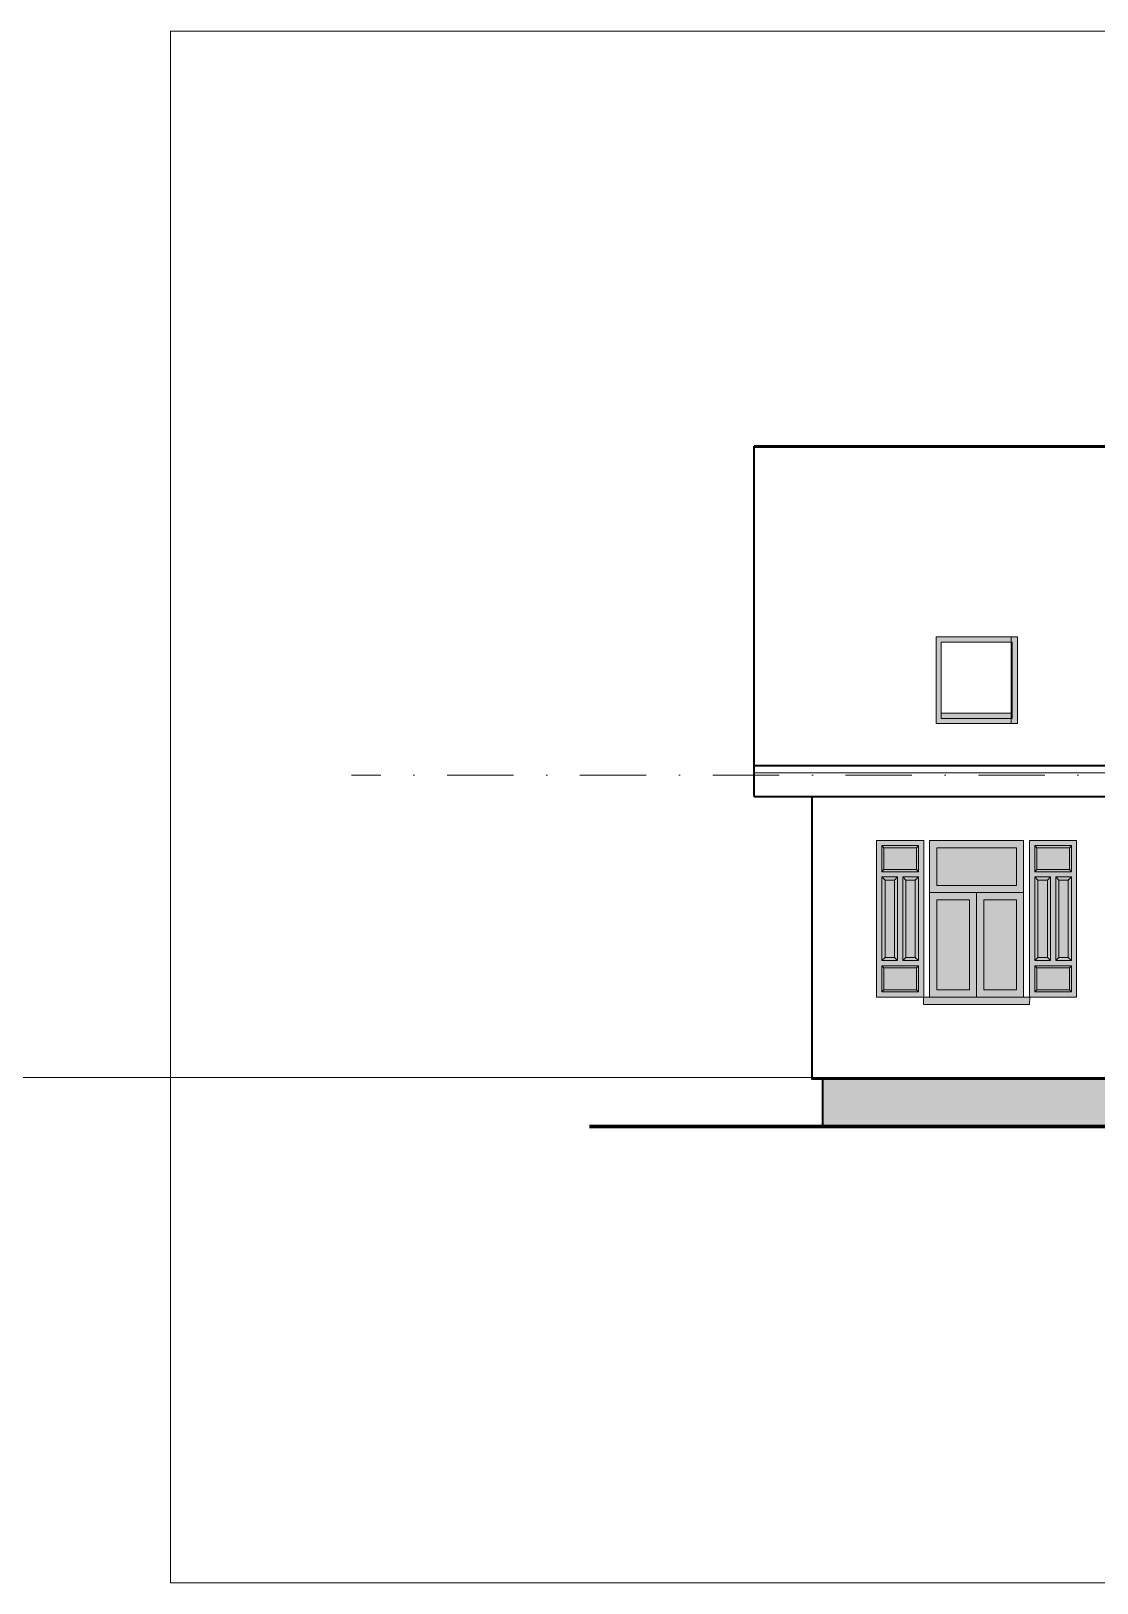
# Model space of a CAD drawing. Header units: millimetres. Extents: x -2481 to 45049, y -11067 to 11055.
# Drawn here: x 9485 to 10505, y 6752 to 8237 of the extents above; entities that cross this region are included whole.
import ezdxf

# ---------------------------------------------------------------- set-up
doc = ezdxf.new("R2010")
doc.units = ezdxf.units.MM
doc.linetypes.add('DASHDOT', pattern=[25.4, 12.7, -6.35, 0, -6.35])
for name, color, linetype, lineweight in [('A-ELEWACJA CIENKA', 11, 'Continuous', 13), ('A-osie', 7, 'DASHDOT', 5), ('A-p.widokowa', 6, 'Continuous', 15), ('A-RYS ELEWACJI', 30, 'Continuous', 35), ('A-wykończenie', 4, 'Continuous', 5), ('B-DACHÓWKA', 250, 'Continuous', 0), ('B-materiały', 9, 'Continuous', 0), ('B-SZKŁO', 153, 'Continuous', 0)]:
    doc.layers.add(name, color=color, linetype=linetype, lineweight=lineweight)
doc.layers.add('new drewno jasne', color=7, linetype='Continuous', lineweight=0, true_color=0xc0802e)

# ---------------------------------------------------------------- blocks, each defined once
blk = doc.blocks.new('A$C541A32F6')
at = {"layer": 'A-ELEWACJA CIENKA'}
for p, q in [((-90, -50), (0, -50)), ((-45, -50), (-45, -150)), ((-90, -150), (0, -150))]:
    blk.add_line(p, q, dxfattribs=at)
blk.add_lwpolyline([(-90, 0), (0, 0), (0, -150), (-90, -150), (-90, 0)], dxfattribs=at)
for points in [[(-7, -43), (-83, -43), (-83, -7), (-7, -7)], [(-52, -57), (-52, -143), (-83, -143), (-83, -57)], [(-7, -57), (-7, -143), (-38, -143), (-38, -57)]]:
    blk.add_lwpolyline(points, close=True, dxfattribs=at)
blk = doc.blocks.new('A$C3D683AFF')
at = {"layer": 'new drewno jasne', "transparency": 33554648}
h = blk.add_hatch(color=256, dxfattribs=at)
h.dxf.hatch_style = 1
h.paths.add_polyline_path([(-45, -150), (0, -150), (0, 0), (-45, 0)])
h = blk.add_hatch(color=256, dxfattribs=at)
h.dxf.hatch_style = 1
h.paths.add_polyline_path([(-40, -30), (-5, -30), (-5, -5), (-40, -5)])
h = blk.add_hatch(color=256, dxfattribs=at)
h.dxf.hatch_style = 1
h.paths.add_polyline_path([(-40, -35), (-25, -35), (-25, -115), (-40, -115)])
h = blk.add_hatch(color=256, dxfattribs=at)
h.dxf.hatch_style = 1
h.paths.add_polyline_path([(-20, -35), (-5, -35), (-5, -115), (-20, -115)])
h = blk.add_hatch(color=256, dxfattribs=at)
h.dxf.hatch_style = 1
h.paths.add_polyline_path([(-40, -145), (-5, -145), (-5, -120), (-40, -120)])
at = {"layer": 'A-ELEWACJA CIENKA'}
blk.add_lwpolyline([(-45, -150), (0, -150), (0, 0), (-45, 0)], close=True, dxfattribs=at)
at = {"layer": 'B-materiały'}
for p, q in [((-38, -7), (-40, -5)), ((-7, -7), (-5, -5)), ((-40, -30), (-38, -28)), ((-7, -28), (-5, -30)), ((-40, -35), (-37, -38)), ((-28, -38), (-25, -35)), ((-20, -35), (-17, -38)), ((-8, -38), (-5, -35)), ((-40, -115), (-37, -112)), ((-28, -112), (-25, -115)), ((-20, -115), (-17, -112)), ((-8, -112), (-5, -115)), ((-38, -122), (-40, -120)), ((-7, -122), (-5, -120)), ((-40, -145), (-38, -143)), ((-7, -143), (-5, -145))]:
    blk.add_line(p, q, dxfattribs=at)
for points in [[(-40, -30), (-5, -30), (-5, -5), (-40, -5)], [(-38, -28), (-7, -28), (-7, -7), (-38, -7)], [(-40, -35), (-25, -35), (-25, -115), (-40, -115)], [(-37, -38), (-28, -38), (-28, -112), (-37, -112)], [(-5, -115), (-20, -115), (-20, -35), (-5, -35)], [(-20, -35), (-5, -35), (-5, -115), (-20, -115)], [(-8, -112), (-17, -112), (-17, -38), (-8, -38)], [(-17, -38), (-8, -38), (-8, -112), (-17, -112)], [(-40, -120), (-5, -120), (-5, -145), (-40, -145)], [(-38, -143), (-7, -143), (-7, -122), (-38, -122)]]:
    blk.add_lwpolyline(points, close=True, dxfattribs=at)

msp = doc.modelspace()

# ---------------------------------------------------------------- hatches: boundary and pattern name
at = {"layer": 'A-ELEWACJA CIENKA'}
h = msp.add_hatch(dxfattribs=at)
h.set_pattern_fill('GRAVEL', color=256, scale=2, angle=135)
h.set_pattern_definition([(3.012787, (6392.483, -1205.506), (610.6574162, 35.9210244), [6.83443, -676.60967]), (319.96974, (6399.3079, -1205.147), (-466.97332017, 395.1312671), [11.7281, -1161.08098]), (267.510447, (6408.288, -1212.6903), (35.9210242, 754.3415142), [8.26963, -818.69446]), (42.27369, (6431.2776, -1217.7193), (-754.34151424, -682.4994651), [10.6801, -1057.32875]), (67.833654, (6439.1802, -1210.535), (-251.4471714, -610.65741624), [10.47267, -1036.79615]), (132.27369, (6443.1315, -1200.8364), (682.4994651, -754.34151424), [10.6801, -1057.32875]), (172.69424, (6435.9473, -1192.9338), (826.18356314, -107.7630734), [14.12387, -1398.2623]), (207.255328, (6421.9381, -1191.1377), (-1041.7097101, -538.81536718), [13.3344, -1320.10513]), (256.429566, (6410.0842, -1197.2443), (-179.60512236, -754.3415142), [10.71626, -1060.91091]), (310.23636, (6407.5697, -1207.6614), (-359.2102448, 431.0522939), [12.23427, -599.47874]), (357.397438, (6415.4723, -1217.0009), (826.18356314, -35.92102446), [15.82156, -1566.33545]), (273.814075, (6396.075, -1181.7983), (35.9210245, -466.9733183), [5.4001, -534.61132]), (306.469234, (6396.4342, -1187.1864), (-395.1312694, 538.8153672), [10.27364, -1017.09278]), (0, (6402.54, -1195.45), (35.92102, 35.92102), [7.1842, -64.65786]), (338.19859, (6400.745, -1202.273), (-251.4471714, 107.7630735), [3.86883, -383.01245]), (66.80141, (6404.337, -1203.71), (-71.842049, -143.684098), [5.4713, -268.09506]), (165.96376, (6406.492, -1198.681), (-179.6051224, 35.9210245), [8.8864, -287.32596]), (296.56505, (6397.871, -1196.526), (-35.921024, 107.763073), [6.42574, -154.21796]), (151.38954, (6425.171, -1224.5443), (-466.9733183, 251.4471714), [9.00176, -891.17653]), (205.346176, (6417.2684, -1220.2338), (538.8153673, 251.4471714), [7.55198, -747.64431]), (68.19859, (6390.687, -1203.71), (-107.7630735, -251.4471714), [7.7376, -379.14367]), (118.61046, (6393.5605, -1196.526), (251.4471714, -466.9733183), [9.00176, -891.17653]), (114.443955, (6447.442, -1202.273), (107.7630735, -251.4471714), [8.6807, -425.35469]), (69.77514, (6443.85, -1194.3706), (-215.5261466, -574.7363919), [7.27344, -720.07187]), (201.80141, (6426.2486, -1167.43), (-251.4471714, -107.7630735), [7.7376, -379.14367]), (152.354025, (6419.0644, -1170.3035), (610.6574163, -323.2892203), [8.51565, -843.04752]), (204.443955, (6443.85, -1185.031), (251.4471714, 107.7630735), [4.34035, -429.69504]), (236.30993, (6428.404, -1169.585), (-107.763073, -179.605122), [2.5903, -256.4399]), (300.96376, (6426.967, -1171.74), (-71.842049, 143.684098), [10.47267, -198.9811]), (321.009006, (6432.3552, -1180.7206), (-395.13126934, 323.28922034), [9.70534, -960.8273]), (78.69007, (6409.725, -1195.448), (-35.921024, -107.763073), [7.32648, -175.83553]), (128.157227, (6411.1618, -1188.264), (-538.8153673, 682.49946517), [12.79114, -1266.32018]), (195.945396, (6403.259, -1178.206), (395.1312693, 107.7630734), [5.23016, -517.78785]), (225, (6398.23, -1179.643), (-7e-15, -71.84205), [3.048, -47.752]), (255.256437, (6431.996, -1182.5167), (107.7630735, 395.1312693), [7.05734, -698.67882]), (183.012788, (6430.2, -1189.3417), (-610.6574162, -35.9210244), [13.66886, -669.77524]), (135, (6416.55, -1190.06), (-71.84205, 7e-15), [13.208, -37.592]), (100.304846, (6407.2105, -1180.7206), (-107.7630738, 610.6574162), [8.0322, -795.18633]), (29.0546, (6405.7736, -1172.818), (179.6051224, 107.7630735), [7.39658, -362.433]), (342.645975, (6412.2394, -1169.226), (1041.70971, -323.28922043), [12.0429, -1192.2493]), (310.426079, (6423.7342, -1172.818), (431.0522938, -502.8943428), [12.7406, -1261.31693])])
h.paths.add_polyline_path([(10537.55, 7188.5), (10537.55, 7234.24), (10242.55, 7234.24), (10242.55, 7188.5)])
h.paths.add_polyline_path([(10777.55, 7233.5), (10777.55, 7188.5), (11072.55, 7188.5), (11072.55, 7233.5)])
at = {"layer": 'B-DACHÓWKA', "transparency": 33554636}
h = msp.add_hatch(color=256, dxfattribs=at)
h.dxf.hatch_style = 1
h.paths.add_polyline_path([(10429.2, 7657.05), (10351.2, 7657.05), (10351.2, 7574.05), (10429.2, 7574.05)])
h.paths.add_polyline_path([(10356.2, 7652.05), (10424.2, 7652.05), (10424.2, 7579.05), (10356.2, 7579.05)], flags=16)
h = msp.add_hatch(color=256, dxfattribs=at)
h.dxf.hatch_style = 1
h.paths.add_polyline_path([(10423.07, 7584.05), (10356.2, 7584.05), (10356.2, 7579.05), (10423.07, 7579.05)])
h = msp.add_hatch(color=256, dxfattribs=at)
h.dxf.hatch_style = 1
h.paths.add_polyline_path([(10435.05, 7412.33), (10390.05, 7412.33), (10390.05, 7312.33), (10435.05, 7312.33)])
h.paths.add_polyline_path([(10397.05, 7319.33), (10397.05, 7405.33), (10428.05, 7405.33), (10428.05, 7319.33)], flags=16)
h.paths.add_polyline_path([(10390.05, 7412.33), (10345.05, 7412.33), (10345.05, 7312.33), (10390.05, 7312.33)])
h.paths.add_polyline_path([(10383.05, 7319.33), (10352.05, 7319.33), (10352.05, 7405.33), (10383.05, 7405.33)], flags=16)
h.paths.add_polyline_path([(10435.05, 7462.33), (10345.05, 7462.33), (10345.05, 7412.33), (10435.05, 7412.33)])
h.paths.add_polyline_path([(10352.05, 7419.33), (10352.05, 7455.33), (10428.05, 7455.33), (10428.05, 7419.33)], flags=16)
h = msp.add_hatch(color=256, dxfattribs=at)
h.dxf.hatch_style = 1
h.paths.add_polyline_path([(10339.14, 7305.33), (10440.76, 7305.33), (10440.86, 7312.33), (10339.24, 7312.33)])
at = {"layer": 'B-SZKŁO', "transparency": 33554544}
h = msp.add_hatch(color=256, dxfattribs=at)
h.dxf.hatch_style = 1
h.paths.add_polyline_path([(10428.05, 7405.33), (10397.05, 7405.33), (10397.05, 7319.33), (10428.05, 7319.33)])
h.paths.add_polyline_path([(10383.05, 7405.33), (10352.05, 7405.33), (10352.05, 7319.33), (10383.05, 7319.33)])
h.paths.add_polyline_path([(10428.05, 7455.33), (10352.05, 7455.33), (10352.05, 7419.33), (10428.05, 7419.33)])
at = {"layer": 'new drewno jasne', "transparency": 33554648}
h = msp.add_hatch(color=256, dxfattribs=at)
h.dxf.hatch_style = 1
h.paths.add_polyline_path([(11072.55, 7188.5), (11072.55, 7233.5), (10777.55, 7233.5), (10777.55, 7188.5)])
h.paths.add_polyline_path([(10537.55, 7188.5), (10537.55, 7234.24), (10242.55, 7234.24), (10242.55, 7188.5)])

# ---------------------------------------------------------------- linework, layer by layer
at = {"layer": 'A-ELEWACJA CIENKA'}
for p, q in [((10356.2, 7584.05), (10424.2, 7584.05)), ((10356.2, 7579.05), (10424.2, 7579.05)), ((10177.2, 7526.98), (11137.91, 7526.98))]:
    msp.add_line(p, q, dxfattribs=at)
for points in [[(10177.2, 7839.41), (11137.91, 7839.41), (11137.91, 7504.36), (11082.55, 7504.36), (11082.55, 7233.5), (11072.55, 7233.5), (11072.55, 7188.5), (10242.55, 7188.5), (10242.55, 7234.24), (10232.55, 7234.24), (10232.55, 7504.36), (10177.2, 7504.36), (10177.2, 7839.41)], [(10423.07, 7574.05), (10351.2, 7574.05), (10351.2, 7657.05), (10423.07, 7657.05), (10423.07, 7574.05)]]:
    msp.add_lwpolyline(points, dxfattribs=at)
at = {"layer": 'A-ELEWACJA CIENKA', "ltscale": 5}
msp.add_lwpolyline([(10177.2, 7838.25), (11137.91, 7838.25), (11137.91, 7534.05), (10177.2, 7534.05)], close=True, dxfattribs=at)
at = {"layer": 'A-ELEWACJA CIENKA'}
for points in [[(10429.2, 7657.05), (10351.2, 7657.05), (10351.2, 7574.05), (10429.2, 7574.05)], [(10423.07, 7579.05), (10356.2, 7579.05), (10356.2, 7652.05), (10423.07, 7652.05)], [(10356.2, 7652.05), (10424.2, 7652.05), (10424.2, 7579.05), (10356.2, 7579.05)], [(10345.05, 7462.33), (10435.05, 7462.33), (10435.05, 7312.33), (10345.05, 7312.33)], [(10339.24, 7312.33), (10440.86, 7312.33), (10440.76, 7305.33), (10339.14, 7305.33)]]:
    msp.add_lwpolyline(points, close=True, dxfattribs=at)
at = {"layer": 'A-osie', "color": 251, "ltscale": 5}
msp.add_line((11471.99, 7524.8), (9791.63, 7524.8), dxfattribs=at)
at = {"layer": 'A-p.widokowa', "color": 251, "ltscale": 5}
msp.add_line((5703.88, 7235.5), (29770.69, 7235.5), dxfattribs=at)
msp.add_lwpolyline([(9618.43, 6751.79), (11718.43, 6751.79), (11718.43, 8236.79), (9618.43, 8236.79)], close=True, dxfattribs=at)
msp.add_lwpolyline([(9618.43, 6751.79), (11718.43, 6751.79), (11718.43, 8236.79), (9618.43, 8236.79)], close=True, dxfattribs=at)
msp.add_lwpolyline([(10232.55, 7504.36), (10232.55, 7233.5), (10537.55, 7233.5), (10537.55, 7499.36), (10777.55, 7499.36), (10777.55, 7233.5), (11082.55, 7233.5), (11082.4, 7504.45), (10232.55, 7504.36)], dxfattribs=at)
at = {"layer": 'A-RYS ELEWACJI'}
for p, q in [((11137.91, 7839.41), (10177.2, 7839.41)), ((10177.2, 7504.36), (10177.2, 7839.41)), ((10177.2, 7534.05), (11137.91, 7534.05)), ((10177.2, 7504.36), (11137.91, 7504.36)), ((10232.55, 7233.5), (10232.55, 7504.36)), ((10232.55, 7234.24), (10537.55, 7234.24))]:
    msp.add_line(p, q, dxfattribs=at)
msp.add_lwpolyline([(10232.55, 7234.24), (10242.55, 7234.24), (10242.55, 7188.5)], dxfattribs=at)
at = {"layer": 'A-wykończenie', "lineweight": 158}
msp.add_line((10019.36, 7188.5), (11254.99, 7188.5), dxfattribs=at)

# ---------------------------------------------------------------- block references
at = {"layer": 'A-ELEWACJA CIENKA'}
msp.add_blockref('A$C3D683AFF', (10339.35, 7462.33), dxfattribs=at)
at = {"layer": 'A-ELEWACJA CIENKA', "xscale": -1}
for name, p in [('A$C541A32F6', (10345.05, 7462.33)), ('A$C3D683AFF', (10440.76, 7462.33))]:
    msp.add_blockref(name, p, dxfattribs=at)

doc.saveas('drawing.dxf')
